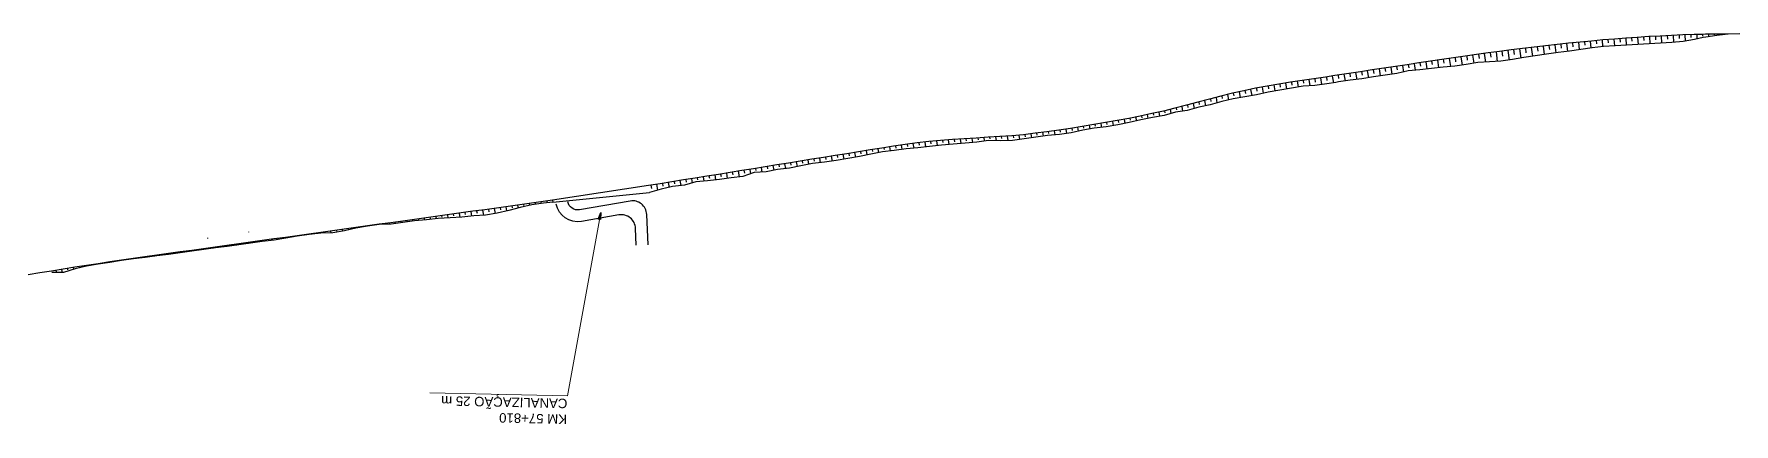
# Model space of a CAD drawing. Header units: metres. Extents: x 288738 to 324331, y 7399322 to 7465117.
# Drawn here: x 310143 to 310862, y 7432513 to 7432678 of the extents above; entities that cross this region are included whole.
import ezdxf

# ---------------------------------------------------------------- set-up
doc = ezdxf.new("R2010")
doc.units = ezdxf.units.M
doc.header["$LTSCALE"] = 10
for name, color, linetype in [('F-HZ-CORREDOR', 7, 'Continuous'), ('F-HZ-CORREDOR-FEAT', 2, 'Continuous'), ('F-HZ-PIANO-CORTE', 10, 'Continuous'), ('F-HZ-TALUDE', 2, 'Continuous')]:
    doc.layers.add(name, color=color, linetype=linetype)
doc.layers.add('U-HZ-TEXTO-MUROS', color=2, linetype='Continuous', lineweight=0)
doc.styles.add('ARIAL', font='arial.ttf')
doc.styles.add('DIM', font='arial.ttf', dxfattribs={"width": 0.8})
doc.dimstyles.new('U-1_2000', dxfattribs={"dimscale": 2, "dimtxt": 1.5, "dimasz": 0.75, "dimexe": 0.75, "dimexo": 0.75, "dimgap": 0.25, "dimtad": 1, "dimzin": 4, "dimtxsty": 'DIM', "dimblk": 'ARCHTICK', "dimcen": 0.7, "dimdle": 0.75, "dimclrd": 256, "dimclre": 256, "dimclrt": 256, "dimaunit": 1, "dimadec": 3, "dimazin": 2, "dimtfac": 1, "dimtofl": 0, "dimtmove": 0, "dimatfit": 3, "dimldrblk": 'CLOSEDBLANK', "dimfxl": 0, "dimtolj": 1, "dimtzin": 0, "dimlwd": -1, "dimlwe": -1, "dimarcsym": 0})

# ---------------------------------------------------------------- blocks, each defined once
blk = doc.blocks.new('_ArchTick')
at = {"color": 0, "linetype": 'ByBlock', "const_width": 0.15}
blk.add_lwpolyline([(-0.5, -0.5), (0.5, 0.5)], dxfattribs=at)

msp = doc.modelspace()

# ---------------------------------------------------------------- linework, layer by layer
at = {"layer": 'F-HZ-CORREDOR', "color": 90, "linetype": 'Continuous', "lineweight": -3}
for p, q in [((310818.324, 7432676.521, 716.568), (310818.435, 7432675.022, 715.566)), ((310820.829, 7432676.696, 716.585), (310821.04, 7432673.681, 714.57)), ((310823.334, 7432676.853, 716.601), (310823.435, 7432675.341, 715.59)), ((310825.841, 7432677.009, 716.617), (310826.032, 7432673.975, 714.591)), ((310828.348, 7432677.15, 716.633), (310828.438, 7432675.629, 715.618)), ((310830.856, 7432677.286, 716.649), (310831.024, 7432674.249, 714.622)), ((310833.364, 7432677.408, 716.665), (310833.441, 7432675.913, 715.667)), ((310835.872, 7432677.525, 716.681), (310836.012, 7432674.601, 714.729)), ((310838.38, 7432677.628, 716.697), (310838.441, 7432676.224, 715.76)), ((310840.88, 7432677.724, 716.712), (310840.984, 7432675.107, 714.966)), ((310843.369, 7432677.807, 716.727), (310843.41, 7432676.662, 715.963)), ((310845.845, 7432677.884, 716.743), (310845.904, 7432675.986, 715.477)), ((310848.304, 7432677.952, 716.758), (310848.323, 7432677.245, 716.287)), ((310850.776, 7432678.002, 716.773), (310850.799, 7432676.997, 716.102)), ((310853.259, 7432678.045, 716.788), (310853.265, 7432677.704, 716.56)), ((310855.747, 7432678.077, 716.803), (310855.753, 7432677.664, 716.528)), ((310858.239, 7432678.099, 716.817), (310858.24, 7432678.005, 716.754)), ((310753.551, 7432669.532, 716.106), (310753.793, 7432667.811, 714.946)), ((310756.023, 7432669.872, 716.125), (310756.533, 7432666.203, 713.655)), ((310758.497, 7432670.208, 716.143), (310758.763, 7432668.271, 714.84)), ((310760.976, 7432670.539, 716.162), (310761.524, 7432666.498, 713.444)), ((310763.459, 7432670.867, 716.181), (310763.734, 7432668.804, 714.793)), ((310765.946, 7432671.19, 716.2), (310766.483, 7432667.108, 713.456)), ((310768.433, 7432671.508, 716.218), (310768.693, 7432669.5, 714.869)), ((310770.921, 7432671.82, 716.237), (310771.42, 7432667.895, 713.599)), ((310773.408, 7432672.127, 716.255), (310773.648, 7432670.212, 714.969)), ((310775.897, 7432672.428, 716.274), (310776.356, 7432668.698, 713.768)), ((310778.387, 7432672.723, 716.292), (310778.606, 7432670.903, 715.069)), ((310780.877, 7432673.013, 716.31), (310781.298, 7432669.453, 713.92)), ((310783.369, 7432673.296, 716.328), (310783.572, 7432671.545, 715.152)), ((310785.862, 7432673.574, 716.346), (310786.254, 7432670.111, 714.022)), ((310788.356, 7432673.844, 716.363), (310788.544, 7432672.143, 715.222)), ((310790.85, 7432674.109, 716.381), (310791.209, 7432670.78, 714.149)), ((310793.344, 7432674.365, 716.399), (310793.514, 7432672.75, 715.316)), ((310795.839, 7432674.617, 716.416), (310796.158, 7432671.497, 714.325)), ((310798.334, 7432674.858, 716.433), (310798.484, 7432673.347, 715.421)), ((310800.83, 7432675.096, 716.451), (310801.112, 7432672.168, 714.489)), ((310803.326, 7432675.322, 716.468), (310803.458, 7432673.913, 715.524)), ((310805.823, 7432675.545, 716.485), (310806.067, 7432672.84, 714.674)), ((310808.319, 7432675.755, 716.502), (310808.441, 7432674.356, 715.566)), ((310810.816, 7432675.962, 716.518), (310811.061, 7432673.036, 714.561)), ((310813.318, 7432676.155, 716.535), (310813.437, 7432674.675, 715.546)), ((310815.82, 7432676.346, 716.552), (310816.05, 7432673.364, 714.558)), ((310704.077, 7432662.195, 715.712), (310704.322, 7432660.668, 714.68)), ((310706.55, 7432662.568, 715.731), (310707.029, 7432659.572, 713.708)), ((310709.023, 7432662.941, 715.751), (310709.258, 7432661.469, 714.757)), ((310711.496, 7432663.314, 715.77), (310711.963, 7432660.384, 713.792)), ((310713.97, 7432663.687, 715.79), (310714.202, 7432662.224, 714.802)), ((310716.443, 7432664.06, 715.81), (310716.913, 7432661.081, 713.8)), ((310718.915, 7432664.432, 715.829), (310719.15, 7432662.938, 714.821)), ((310721.382, 7432664.804, 715.849), (310721.819, 7432662.014, 713.967)), ((310723.85, 7432665.176, 715.869), (310724.057, 7432663.849, 714.974)), ((310726.32, 7432665.548, 715.889), (310726.753, 7432662.752, 714.003)), ((310728.791, 7432665.921, 715.909), (310729.016, 7432664.46, 714.924)), ((310731.265, 7432666.294, 715.929), (310731.72, 7432663.32, 713.924)), ((310733.739, 7432666.666, 715.949), (310733.97, 7432665.146, 714.924)), ((310736.212, 7432667.035, 715.969), (310736.688, 7432663.881, 713.842)), ((310738.686, 7432667.403, 715.989), (310738.931, 7432665.764, 714.884)), ((310741.159, 7432667.766, 716.008), (310741.667, 7432664.34, 713.699)), ((310743.634, 7432668.127, 716.028), (310743.893, 7432666.362, 714.839)), ((310746.113, 7432668.484, 716.048), (310746.623, 7432664.975, 713.684)), ((310748.593, 7432668.838, 716.067), (310748.843, 7432667.101, 714.897)), ((310751.073, 7432669.187, 716.086), (310751.559, 7432665.774, 713.788)), ((310659.67, 7432655.204, 715.352), (310659.885, 7432653.868, 714.449)), ((310662.122, 7432655.668, 715.375), (310662.538, 7432653.086, 713.632)), ((310664.576, 7432656.125, 715.398), (310664.778, 7432654.872, 714.551)), ((310667.04, 7432656.548, 715.419), (310667.448, 7432654.017, 713.71)), ((310669.505, 7432656.965, 715.44), (310669.71, 7432655.695, 714.582)), ((310671.975, 7432657.348, 715.46), (310672.372, 7432654.882, 713.795)), ((310674.445, 7432657.729, 715.48), (310674.639, 7432656.527, 714.668)), ((310676.917, 7432658.101, 715.499), (310677.305, 7432655.696, 713.875)), ((310679.387, 7432658.474, 715.518), (310679.584, 7432657.254, 714.695)), ((310681.848, 7432658.845, 715.538), (310682.276, 7432656.191, 713.746)), ((310684.31, 7432659.216, 715.557), (310684.539, 7432657.795, 714.597)), ((310686.782, 7432659.588, 715.576), (310687.245, 7432656.715, 713.636)), ((310689.253, 7432659.961, 715.595), (310689.487, 7432658.511, 714.616)), ((310691.725, 7432660.334, 715.615), (310692.192, 7432657.436, 713.658)), ((310694.195, 7432660.706, 715.634), (310694.421, 7432659.302, 714.686)), ((310696.667, 7432661.078, 715.653), (310697.121, 7432658.256, 713.748)), ((310699.138, 7432661.451, 715.673), (310699.368, 7432660.026, 714.71)), ((310701.607, 7432661.823, 715.692), (310702.084, 7432658.858, 713.69)), ((310630.512, 7432648.122, 715.014), (310630.689, 7432647.026, 714.275)), ((310632.922, 7432648.761, 715.044), (310633.266, 7432646.629, 713.605)), ((310635.335, 7432649.401, 715.075), (310635.505, 7432648.347, 714.363)), ((310637.761, 7432650.045, 715.105), (310638.123, 7432647.796, 713.586)), ((310640.186, 7432650.687, 715.135), (310640.376, 7432649.504, 714.337)), ((310642.604, 7432651.315, 715.165), (310642.984, 7432648.962, 713.576)), ((310645.024, 7432651.937, 715.194), (310645.213, 7432650.768, 714.405)), ((310647.451, 7432652.526, 715.222), (310647.823, 7432650.218, 713.664)), ((310649.881, 7432653.108, 715.25), (310650.067, 7432651.955, 714.472)), ((310652.325, 7432653.656, 715.277), (310652.722, 7432651.19, 713.611)), ((310654.77, 7432654.198, 715.303), (310654.98, 7432652.894, 714.422)), ((310657.219, 7432654.705, 715.327), (310657.647, 7432652.053, 713.537)), ((310596.312, 7432640.715, 714.766), (310596.456, 7432639.82, 714.161)), ((310598.775, 7432641.137, 714.776), (310599.061, 7432639.366, 713.58)), ((310601.238, 7432641.566, 714.786), (310601.378, 7432640.693, 714.196)), ((310603.694, 7432642.023, 714.798), (310603.97, 7432640.313, 713.643)), ((310606.15, 7432642.487, 714.809), (310606.284, 7432641.651, 714.245)), ((310608.599, 7432642.978, 714.822), (310608.862, 7432641.347, 713.721)), ((310611.047, 7432643.476, 714.835), (310611.176, 7432642.676, 714.295)), ((310613.492, 7432644.002, 714.849), (310613.751, 7432642.392, 713.762)), ((310615.936, 7432644.535, 714.864), (310616.068, 7432643.715, 714.31)), ((310618.377, 7432645.097, 714.88), (310618.66, 7432643.342, 713.694)), ((310620.814, 7432645.665, 714.898), (310620.961, 7432644.75, 714.281)), ((310623.234, 7432646.257, 714.926), (310623.514, 7432644.517, 713.751)), ((310625.655, 7432646.857, 714.955), (310625.794, 7432645.998, 714.374)), ((310628.086, 7432647.489, 714.984), (310628.406, 7432645.503, 713.643)), ((310529.334, 7432633.322, 714.657), (310529.642, 7432631.412, 713.367)), ((310531.828, 7432633.506, 714.658), (310531.981, 7432632.557, 714.017)), ((310534.325, 7432633.666, 714.657), (310534.627, 7432631.793, 713.392)), ((310536.824, 7432633.826, 714.656), (310536.971, 7432632.91, 714.038)), ((310539.326, 7432633.984, 714.656), (310539.607, 7432632.24, 713.478)), ((310541.829, 7432634.142, 714.655), (310541.96, 7432633.327, 714.105)), ((310544.335, 7432634.3, 714.654), (310544.567, 7432632.858, 713.68)), ((310546.829, 7432634.457, 714.654), (310546.94, 7432633.773, 714.191)), ((310549.292, 7432634.612, 714.653), (310549.549, 7432633.019, 713.577)), ((310551.761, 7432634.768, 714.652), (310551.904, 7432633.878, 714.051)), ((310554.248, 7432634.925, 714.652), (310554.546, 7432633.071, 713.4)), ((310556.737, 7432635.093, 714.651), (310556.889, 7432634.149, 714.014)), ((310559.234, 7432635.301, 714.653), (310559.522, 7432633.511, 713.444)), ((310561.727, 7432635.535, 714.655), (310561.865, 7432634.679, 714.077)), ((310564.205, 7432635.866, 714.661), (310564.48, 7432634.157, 713.507)), ((310566.683, 7432636.197, 714.668), (310566.82, 7432635.349, 714.095)), ((310569.162, 7432636.53, 714.674), (310569.428, 7432634.88, 713.56)), ((310571.639, 7432636.863, 714.681), (310571.771, 7432636.044, 714.128)), ((310574.112, 7432637.197, 714.687), (310574.392, 7432635.458, 713.513)), ((310576.585, 7432637.537, 714.694), (310576.732, 7432636.625, 714.078)), ((310579.057, 7432637.903, 714.701), (310579.355, 7432636.052, 713.452)), ((310581.528, 7432638.276, 714.71), (310581.676, 7432637.358, 714.089)), ((310583.989, 7432638.682, 714.719), (310584.261, 7432636.995, 713.58)), ((310586.452, 7432639.087, 714.728), (310586.578, 7432638.306, 714.201)), ((310588.919, 7432639.494, 714.738), (310589.167, 7432637.953, 713.697)), ((310591.384, 7432639.9, 714.747), (310591.509, 7432639.124, 714.223)), ((310593.848, 7432640.306, 714.756), (310594.12, 7432638.618, 713.617)), ((310479.855, 7432626.431, 714.52), (310480.185, 7432624.381, 713.136)), ((310482.323, 7432626.829, 714.529), (310482.488, 7432625.809, 713.84)), ((310484.791, 7432627.226, 714.538), (310485.115, 7432625.219, 713.182)), ((310487.259, 7432627.624, 714.547), (310487.419, 7432626.631, 713.876)), ((310489.727, 7432628.021, 714.556), (310490.047, 7432626.037, 713.216)), ((310492.195, 7432628.419, 714.565), (310492.351, 7432627.446, 713.908)), ((310494.66, 7432628.816, 714.574), (310494.953, 7432626.995, 713.344)), ((310497.125, 7432629.213, 714.583), (310497.263, 7432628.358, 714.005)), ((310499.592, 7432629.611, 714.592), (310499.855, 7432627.982, 713.492)), ((310502.059, 7432630.007, 714.601), (310502.188, 7432629.203, 714.057)), ((310504.524, 7432630.402, 714.61), (310504.803, 7432628.675, 713.443)), ((310506.992, 7432630.787, 714.618), (310507.138, 7432629.882, 714.007)), ((310509.466, 7432631.149, 714.626), (310509.757, 7432629.34, 713.404)), ((310511.938, 7432631.498, 714.633), (310512.088, 7432630.57, 714.006)), ((310514.408, 7432631.817, 714.639), (310514.732, 7432629.805, 713.28)), ((310516.882, 7432632.124, 714.644), (310517.052, 7432631.069, 713.931)), ((310519.368, 7432632.402, 714.648), (310519.703, 7432630.327, 713.247)), ((310521.856, 7432632.668, 714.652), (310522.02, 7432631.653, 713.966)), ((310524.348, 7432632.905, 714.654), (310524.665, 7432630.939, 713.327)), ((310526.841, 7432633.128, 714.656), (310526.995, 7432632.17, 714.009)), ((310435.547, 7432619.293, 714.538), (310435.911, 7432617.034, 713.013)), ((310438.014, 7432619.69, 714.535), (310438.201, 7432618.528, 713.75)), ((310440.478, 7432620.087, 714.532), (310440.873, 7432617.636, 712.877)), ((310442.931, 7432620.482, 714.529), (310443.122, 7432619.293, 713.726)), ((310445.361, 7432620.874, 714.526), (310445.674, 7432618.928, 713.213)), ((310447.801, 7432621.267, 714.523), (310447.939, 7432620.407, 713.943)), ((310450.261, 7432621.663, 714.52), (310450.57, 7432619.744, 713.224)), ((310452.723, 7432622.06, 714.517), (310452.888, 7432621.04, 713.828)), ((310455.191, 7432622.457, 714.514), (310455.512, 7432620.462, 713.167)), ((310457.659, 7432622.855, 714.511), (310457.818, 7432621.863, 713.841)), ((310460.126, 7432623.252, 714.508), (310460.456, 7432621.203, 713.125)), ((310462.593, 7432623.65, 714.505), (310462.761, 7432622.612, 713.804)), ((310465.061, 7432624.048, 714.502), (310465.387, 7432622.023, 713.136)), ((310467.528, 7432624.445, 714.5), (310467.685, 7432623.469, 713.841)), ((310469.993, 7432624.842, 714.497), (310470.289, 7432623.008, 713.258)), ((310472.458, 7432625.239, 714.497), (310472.603, 7432624.339, 713.889)), ((310474.922, 7432625.636, 714.503), (310475.236, 7432623.688, 713.188)), ((310477.387, 7432626.033, 714.511), (310477.552, 7432625.009, 713.819)), ((310403.569, 7432614.141, 714.577), (310403.79, 7432612.768, 713.65)), ((310406.022, 7432614.536, 714.574), (310406.42, 7432612.063, 712.904)), ((310408.479, 7432614.932, 714.571), (310408.66, 7432613.809, 713.813)), ((310410.942, 7432615.329, 714.568), (310411.278, 7432613.241, 713.158)), ((310413.406, 7432615.726, 714.565), (310413.57, 7432614.708, 713.877)), ((310415.872, 7432616.123, 714.562), (310416.218, 7432613.976, 713.112)), ((310418.33, 7432616.519, 714.559), (310418.498, 7432615.476, 713.854)), ((310420.775, 7432616.913, 714.556), (310421.058, 7432615.159, 713.372)), ((310423.227, 7432617.308, 714.553), (310423.356, 7432616.502, 714.009)), ((310425.688, 7432617.704, 714.55), (310425.977, 7432615.908, 713.337)), ((310428.15, 7432618.101, 714.547), (310428.309, 7432617.116, 713.882)), ((310430.614, 7432618.498, 714.544), (310430.955, 7432616.379, 713.113)), ((310433.079, 7432618.895, 714.541), (310433.258, 7432617.782, 713.789)), ((310339.799, 7432604.705, 714.68), (310339.961, 7432603.7, 714.001)), ((310342.268, 7432605.048, 714.676), (310342.551, 7432603.293, 713.491)), ((310344.738, 7432605.391, 714.672), (310344.86, 7432604.633, 714.16)), ((310347.208, 7432605.733, 714.668), (310347.416, 7432604.447, 713.799)), ((310349.677, 7432606.076, 714.664), (310349.76, 7432605.559, 714.314)), ((310352.145, 7432606.419, 714.659), (310352.269, 7432605.649, 714.14)), ((310354.617, 7432606.762, 714.655), (310354.672, 7432606.419, 714.423)), ((310357.092, 7432607.105, 714.65), (310357.209, 7432606.381, 714.161)), ((310359.566, 7432607.451, 714.307), (310359.634, 7432607.029, 714.205)), ((310362.039, 7432607.797, 714.186), (310362.177, 7432606.943, 714.064)), ((310287.925, 7432597.505, 714.735), (310287.945, 7432597.379, 714.65)), ((310290.391, 7432597.847, 714.734), (310290.413, 7432597.708, 714.64)), ((310292.851, 7432598.189, 714.733), (310292.933, 7432597.682, 714.391)), ((310295.323, 7432598.532, 714.731), (310295.369, 7432598.241, 714.535)), ((310297.799, 7432598.875, 714.729), (310297.892, 7432598.298, 714.339)), ((310300.275, 7432599.219, 714.727), (310300.323, 7432598.922, 714.527)), ((310302.75, 7432599.563, 714.725), (310302.85, 7432598.943, 714.307)), ((310305.223, 7432599.906, 714.723), (310305.28, 7432599.555, 714.486)), ((310307.695, 7432600.249, 714.721), (310307.825, 7432599.439, 714.173)), ((310310.167, 7432600.592, 714.718), (310310.24, 7432600.139, 714.412)), ((310312.639, 7432600.935, 714.716), (310312.8, 7432599.939, 714.043)), ((310315.107, 7432601.278, 714.713), (310315.2, 7432600.703, 714.325)), ((310317.572, 7432601.62, 714.71), (310317.788, 7432600.282, 713.807)), ((310320.036, 7432601.962, 714.708), (310320.16, 7432601.195, 714.19)), ((310322.5, 7432602.304, 714.705), (310322.779, 7432600.571, 713.534)), ((310324.97, 7432602.647, 714.701), (310325.119, 7432601.723, 714.078)), ((310327.444, 7432602.99, 714.698), (310327.752, 7432601.077, 713.406)), ((310329.913, 7432603.333, 714.695), (310330.078, 7432602.307, 714.002)), ((310332.378, 7432603.675, 714.691), (310332.738, 7432601.44, 713.182)), ((310334.851, 7432604.018, 714.688), (310335.033, 7432602.887, 713.924)), ((310337.328, 7432604.362, 714.684), (310337.681, 7432602.167, 713.202)), ((310235.974, 7432590.294, 714.737), (310236.011, 7432590.066, 714.583)), ((310238.451, 7432590.638, 714.738), (310238.521, 7432590.198, 714.441)), ((310240.926, 7432590.981, 714.739), (310240.964, 7432590.746, 714.58)), ((310243.4, 7432591.325, 714.74), (310243.484, 7432590.802, 714.387)), ((310245.876, 7432591.669, 714.741), (310245.916, 7432591.42, 714.573)), ((310248.353, 7432592.012, 714.742), (310248.424, 7432591.576, 714.447)), ((310250.829, 7432592.356, 714.742), (310250.856, 7432592.191, 714.63)), ((310253.305, 7432592.7, 714.743), (310253.338, 7432592.494, 714.604)), ((310255.782, 7432593.043, 714.743), (310255.794, 7432592.969, 714.692)), ((310258.258, 7432593.387, 714.743), (310258.278, 7432593.265, 714.66)), ((310260.732, 7432593.731, 714.743), (310260.747, 7432593.64, 714.682)), ((310263.204, 7432594.074, 714.743), (310263.249, 7432593.795, 714.555)), ((310265.667, 7432594.415, 714.743), (310265.705, 7432594.175, 714.581)), ((310268.125, 7432594.757, 714.742), (310268.242, 7432594.029, 714.251)), ((310270.596, 7432595.1, 714.742), (310270.656, 7432594.724, 714.488)), ((310273.073, 7432595.443, 714.741), (310273.18, 7432594.775, 714.29)), ((310275.547, 7432595.787, 714.741), (310275.588, 7432595.531, 714.568)), ((310278.02, 7432596.13, 714.74), (310278.071, 7432595.81, 714.524)), ((310280.495, 7432596.474, 714.739), (310280.513, 7432596.366, 714.666)), ((310282.972, 7432596.817, 714.738), (310282.997, 7432596.664, 714.634)), ((310285.449, 7432597.161, 714.737), (310285.459, 7432597.096, 714.693)), ((310183.985, 7432583.057, 714.684), (310184.014, 7432582.875, 714.561)), ((310186.459, 7432583.41, 714.688), (310186.476, 7432583.309, 714.62)), ((310188.934, 7432583.761, 714.692), (310188.971, 7432583.532, 714.538)), ((310191.409, 7432584.107, 714.696), (310191.429, 7432583.985, 714.613)), ((310193.885, 7432584.452, 714.699), (310193.927, 7432584.194, 714.525)), ((310196.361, 7432584.796, 714.702), (310196.383, 7432584.655, 714.607)), ((310198.836, 7432585.139, 714.706), (310198.886, 7432584.83, 714.497)), ((310201.311, 7432585.483, 714.709), (310201.34, 7432585.306, 714.589)), ((310203.786, 7432585.826, 714.711), (310203.851, 7432585.422, 714.439)), ((310206.262, 7432586.17, 714.714), (310206.293, 7432585.974, 714.582)), ((310208.739, 7432586.514, 714.717), (310208.795, 7432586.162, 714.479)), ((310211.215, 7432586.858, 714.719), (310211.243, 7432586.681, 714.6)), ((310213.691, 7432587.201, 714.722), (310213.751, 7432586.829, 714.471)), ((310216.167, 7432587.545, 714.724), (310216.197, 7432587.36, 714.599)), ((310218.643, 7432587.889, 714.726), (310218.701, 7432587.528, 714.482)), ((310221.12, 7432588.232, 714.728), (310221.149, 7432588.051, 714.605)), ((310223.596, 7432588.576, 714.73), (310223.655, 7432588.207, 714.48)), ((310226.071, 7432588.92, 714.731), (310226.103, 7432588.716, 714.594)), ((310228.545, 7432589.263, 714.733), (310228.619, 7432588.805, 714.424)), ((310231.021, 7432589.607, 714.735), (310231.059, 7432589.371, 714.575)), ((310233.497, 7432589.95, 714.736), (310233.573, 7432589.481, 714.419)), ((310151.963, 7432578.164, 714.608), (310152.035, 7432577.721, 714.309)), ((310154.401, 7432578.556, 714.615), (310154.606, 7432577.282, 713.755)), ((310156.84, 7432578.945, 714.622), (310156.929, 7432578.397, 714.252)), ((310159.281, 7432579.333, 714.629), (310159.397, 7432578.615, 714.144)), ((310161.74, 7432579.719, 714.636), (310161.78, 7432579.469, 714.467)), ((310164.206, 7432580.104, 714.642), (310164.262, 7432579.757, 714.408)), ((310166.676, 7432580.484, 714.648), (310166.698, 7432580.348, 714.556)), ((310169.147, 7432580.863, 714.654), (310169.184, 7432580.63, 714.497)), ((310171.618, 7432581.236, 714.66), (310171.638, 7432581.118, 714.58)), ((310174.09, 7432581.608, 714.665), (310174.132, 7432581.348, 714.49)), ((310176.563, 7432581.975, 714.671), (310176.582, 7432581.858, 714.592)), ((310179.037, 7432582.34, 714.675), (310179.067, 7432582.154, 714.55)), ((310181.511, 7432582.699, 714.68), (310181.525, 7432582.611, 714.621))]:
    msp.add_line(p, q, dxfattribs=at)
at = {"layer": 'F-HZ-CORREDOR-FEAT', "color": 2, "linetype": 'Continuous', "lineweight": -3}
for p, q in [((310820.714, 7432676.688), (310815.883, 7432676.351)), ((310820.714, 7432676.688), (310815.883, 7432676.351)), ((310820.714, 7432676.688), (310815.883, 7432676.351)), ((310825.541, 7432676.992), (310820.714, 7432676.688)), ((310825.541, 7432676.992), (310820.714, 7432676.688)), ((310825.541, 7432676.992), (310820.714, 7432676.688)), ((310830.363, 7432677.262), (310825.541, 7432676.992)), ((310830.363, 7432677.262), (310825.541, 7432676.992)), ((310830.363, 7432677.262), (310825.541, 7432676.992)), ((310835.181, 7432677.497), (310830.363, 7432677.262)), ((310835.181, 7432677.497), (310830.363, 7432677.262)), ((310835.181, 7432677.497), (310830.363, 7432677.262)), ((310839.994, 7432677.694), (310835.181, 7432677.497)), ((310839.994, 7432677.694), (310835.181, 7432677.497)), ((310839.994, 7432677.694), (310835.181, 7432677.497)), ((310844.803, 7432677.855), (310839.994, 7432677.694)), ((310844.803, 7432677.855), (310839.994, 7432677.694)), ((310844.803, 7432677.855), (310839.994, 7432677.694)), ((310848.603, 7432677.96), (310844.803, 7432677.855)), ((310848.603, 7432677.96), (310844.803, 7432677.855)), ((310848.603, 7432677.96), (310844.803, 7432677.855)), ((310848.639, 7432676.606), (310844.872, 7432675.752)), ((310849.606, 7432677.982), (310848.603, 7432677.96)), ((310849.606, 7432677.982), (310848.603, 7432677.96)), ((310849.606, 7432677.982), (310848.603, 7432677.96)), ((310849.635, 7432676.824), (310848.639, 7432676.606)), ((310854.408, 7432678.065), (310849.606, 7432677.982)), ((310854.408, 7432678.065), (310849.606, 7432677.982)), ((310854.408, 7432678.065), (310849.606, 7432677.982)), ((310854.417, 7432677.532), (310849.635, 7432676.824)), ((310859.211, 7432678.108), (310854.408, 7432678.065)), ((310859.211, 7432678.108), (310854.408, 7432678.065)), ((310859.211, 7432678.108), (310854.408, 7432678.065)), ((310859.212, 7432678.006), (310854.417, 7432677.532)), ((310864.014, 7432678.111), (310859.211, 7432678.108)), ((310864.014, 7432678.111), (310859.211, 7432678.108)), ((310752.757, 7432669.423), (310747.876, 7432668.737)), ((310752.757, 7432669.423), (310747.876, 7432668.737)), ((310752.757, 7432669.423), (310747.876, 7432668.737)), ((310757.634, 7432670.093), (310752.757, 7432669.423)), ((310757.634, 7432670.093), (310752.757, 7432669.423)), ((310757.634, 7432670.093), (310752.757, 7432669.423)), ((310762.507, 7432670.744), (310757.634, 7432670.093)), ((310762.507, 7432670.744), (310757.634, 7432670.093)), ((310762.507, 7432670.744), (310757.634, 7432670.093)), ((310767.377, 7432671.375), (310762.507, 7432670.744)), ((310767.377, 7432671.375), (310762.507, 7432670.744)), ((310767.377, 7432671.375), (310762.507, 7432670.744)), ((310772.243, 7432671.986), (310767.377, 7432671.375)), ((310772.243, 7432671.986), (310767.377, 7432671.375)), ((310772.243, 7432671.986), (310767.377, 7432671.375)), ((310777.106, 7432672.574), (310772.243, 7432671.986)), ((310777.106, 7432672.574), (310772.243, 7432671.986)), ((310777.106, 7432672.574), (310772.243, 7432671.986)), ((310781.965, 7432673.14), (310777.106, 7432672.574)), ((310781.965, 7432673.14), (310777.106, 7432672.574)), ((310781.965, 7432673.14), (310777.106, 7432672.574)), ((310782.378, 7432669.615), (310777.554, 7432668.892)), ((310786.821, 7432673.681), (310781.965, 7432673.14)), ((310786.821, 7432673.681), (310781.965, 7432673.14)), ((310786.821, 7432673.681), (310781.965, 7432673.14)), ((310787.208, 7432670.233), (310782.378, 7432669.615)), ((310791.674, 7432674.197), (310786.821, 7432673.681)), ((310791.674, 7432674.197), (310786.821, 7432673.681)), ((310791.674, 7432674.197), (310786.821, 7432673.681)), ((310792.027, 7432670.892), (310787.208, 7432670.233)), ((310796.523, 7432674.686), (310791.674, 7432674.197)), ((310796.523, 7432674.686), (310791.674, 7432674.197)), ((310796.523, 7432674.686), (310791.674, 7432674.197)), ((310796.836, 7432671.596), (310792.027, 7432670.892)), ((310801.368, 7432675.147), (310796.523, 7432674.686)), ((310801.368, 7432675.147), (310796.523, 7432674.686)), ((310801.368, 7432675.147), (310796.523, 7432674.686)), ((310801.647, 7432672.239), (310796.836, 7432671.596)), ((310806.21, 7432675.58), (310801.368, 7432675.147)), ((310806.21, 7432675.58), (310801.368, 7432675.147)), ((310806.21, 7432675.58), (310801.368, 7432675.147)), ((310806.452, 7432672.892), (310801.647, 7432672.239)), ((310811.049, 7432675.981), (310806.21, 7432675.58)), ((310811.049, 7432675.981), (310806.21, 7432675.58)), ((310811.049, 7432675.981), (310806.21, 7432675.58)), ((310811.294, 7432673.044), (310806.452, 7432672.892)), ((310815.883, 7432676.351), (310811.049, 7432675.981)), ((310815.883, 7432676.351), (310811.049, 7432675.981)), ((310815.883, 7432676.351), (310811.049, 7432675.981)), ((310816.113, 7432673.368), (310811.294, 7432673.044)), ((310820.926, 7432673.674), (310816.113, 7432673.368)), ((310825.733, 7432673.959), (310820.926, 7432673.674)), ((310830.534, 7432674.216), (310825.733, 7432673.959)), ((310835.325, 7432674.54), (310830.534, 7432674.216)), ((310840.106, 7432674.961), (310835.325, 7432674.54)), ((310844.872, 7432675.752), (310840.106, 7432674.961)), ((310703.731, 7432662.143), (310698.796, 7432661.4)), ((310703.731, 7432662.143), (310698.796, 7432661.4)), ((310703.731, 7432662.143), (310698.796, 7432661.4)), ((310708.659, 7432662.886), (310703.731, 7432662.143)), ((310708.659, 7432662.886), (310703.731, 7432662.143)), ((310708.659, 7432662.886), (310703.731, 7432662.143)), ((310713.581, 7432663.628), (310708.659, 7432662.886)), ((310713.581, 7432663.628), (310708.659, 7432662.886)), ((310713.581, 7432663.628), (310708.659, 7432662.886)), ((310718.497, 7432664.369), (310713.581, 7432663.628)), ((310718.497, 7432664.369), (310713.581, 7432663.628)), ((310718.497, 7432664.369), (310713.581, 7432663.628)), ((310723.407, 7432665.109), (310718.497, 7432664.369)), ((310723.407, 7432665.109), (310718.497, 7432664.369)), ((310723.407, 7432665.109), (310718.497, 7432664.369)), ((310723.817, 7432662.481), (310718.973, 7432661.348)), ((310728.311, 7432665.849), (310723.407, 7432665.109)), ((310728.311, 7432665.849), (310723.407, 7432665.109)), ((310728.311, 7432665.849), (310723.407, 7432665.109)), ((310728.76, 7432662.938), (310723.817, 7432662.481)), ((310733.209, 7432666.587), (310728.311, 7432665.849)), ((310733.209, 7432666.587), (310728.311, 7432665.849)), ((310733.209, 7432666.587), (310728.311, 7432665.849)), ((310733.668, 7432663.572), (310728.76, 7432662.938)), ((310738.102, 7432667.317), (310733.209, 7432666.587)), ((310738.102, 7432667.317), (310733.209, 7432666.587)), ((310738.102, 7432667.317), (310733.209, 7432666.587)), ((310738.588, 7432664.075), (310733.668, 7432663.572)), ((310742.991, 7432668.035), (310738.102, 7432667.317)), ((310742.991, 7432668.035), (310738.102, 7432667.317)), ((310742.991, 7432668.035), (310738.102, 7432667.317)), ((310743.511, 7432664.498), (310738.588, 7432664.075)), ((310747.876, 7432668.737), (310742.991, 7432668.035)), ((310747.876, 7432668.737), (310742.991, 7432668.035)), ((310747.876, 7432668.737), (310742.991, 7432668.035)), ((310748.38, 7432665.244), (310743.511, 7432664.498)), ((310753.233, 7432666.053), (310748.38, 7432665.244)), ((310758.16, 7432666.277), (310753.233, 7432666.053)), ((310763.063, 7432666.599), (310758.16, 7432666.277)), ((310767.905, 7432667.32), (310763.063, 7432666.599)), ((310772.732, 7432668.11), (310767.905, 7432667.32)), ((310777.554, 7432668.892), (310772.732, 7432668.11)), ((310659.295, 7432655.133), (310654.393, 7432654.12)), ((310659.295, 7432655.133), (310654.393, 7432654.12)), ((310659.295, 7432655.133), (310654.393, 7432654.12)), ((310664.209, 7432656.063), (310659.295, 7432655.133)), ((310664.209, 7432656.063), (310659.295, 7432655.133)), ((310664.209, 7432656.063), (310659.295, 7432655.133)), ((310669.138, 7432656.908), (310664.209, 7432656.063)), ((310669.138, 7432656.908), (310664.209, 7432656.063)), ((310669.138, 7432656.908), (310664.209, 7432656.063)), ((310674.079, 7432657.674), (310669.138, 7432656.908)), ((310674.079, 7432657.674), (310669.138, 7432656.908)), ((310674.079, 7432657.674), (310669.138, 7432656.908)), ((310674.466, 7432655.271), (310669.549, 7432654.356)), ((310679.023, 7432658.419), (310674.079, 7432657.674)), ((310679.023, 7432658.419), (310674.079, 7432657.674)), ((310679.023, 7432658.419), (310674.079, 7432657.674)), ((310679.411, 7432656.011), (310674.466, 7432655.271)), ((310683.967, 7432659.164), (310679.023, 7432658.419)), ((310683.967, 7432659.164), (310679.023, 7432658.419)), ((310683.967, 7432659.164), (310679.023, 7432658.419)), ((310684.425, 7432656.326), (310679.411, 7432656.011)), ((310688.912, 7432659.91), (310683.967, 7432659.164)), ((310688.912, 7432659.91), (310683.967, 7432659.164)), ((310688.912, 7432659.91), (310683.967, 7432659.164)), ((310689.379, 7432657.009), (310684.425, 7432656.326)), ((310692.823, 7432660.499), (310688.912, 7432659.91)), ((310692.823, 7432660.499), (310688.912, 7432659.91)), ((310692.823, 7432660.499), (310688.912, 7432659.91)), ((310693.29, 7432657.603), (310689.379, 7432657.009)), ((310693.856, 7432660.655), (310692.823, 7432660.499)), ((310693.856, 7432660.655), (310692.823, 7432660.499)), ((310693.856, 7432660.655), (310692.823, 7432660.499)), ((310694.308, 7432657.848), (310693.29, 7432657.603)), ((310698.796, 7432661.4), (310693.856, 7432660.655)), ((310698.796, 7432661.4), (310693.856, 7432660.655)), ((310698.796, 7432661.4), (310693.856, 7432660.655)), ((310699.252, 7432658.565), (310694.308, 7432657.848)), ((310704.222, 7432659.079), (310699.252, 7432658.565)), ((310709.129, 7432659.94), (310704.222, 7432659.079)), ((310714.044, 7432660.71), (310709.129, 7432659.94)), ((310718.973, 7432661.348), (310714.044, 7432660.71)), ((310630.057, 7432648.001), (310625.196, 7432646.738)), ((310630.057, 7432648.001), (310625.196, 7432646.738)), ((310630.057, 7432648.001), (310625.196, 7432646.738)), ((310634.914, 7432649.29), (310630.057, 7432648.001)), ((310634.914, 7432649.29), (310630.057, 7432648.001)), ((310634.914, 7432649.29), (310630.057, 7432648.001)), ((310639.77, 7432650.579), (310634.914, 7432649.29)), ((310639.77, 7432650.579), (310634.914, 7432649.29)), ((310639.77, 7432650.579), (310634.914, 7432649.29)), ((310640.152, 7432648.212), (310635.249, 7432647.206)), ((310644.631, 7432651.842), (310639.77, 7432650.579)), ((310644.631, 7432651.842), (310639.77, 7432650.579)), ((310644.631, 7432651.842), (310639.77, 7432650.579)), ((310645.009, 7432649.499), (310640.152, 7432648.212)), ((310649.505, 7432653.023), (310644.631, 7432651.842)), ((310649.505, 7432653.023), (310644.631, 7432651.842)), ((310649.505, 7432653.023), (310644.631, 7432651.842)), ((310649.873, 7432650.742), (310645.009, 7432649.499)), ((310654.393, 7432654.12), (310649.505, 7432653.023)), ((310654.393, 7432654.12), (310649.505, 7432653.023)), ((310654.393, 7432654.12), (310649.505, 7432653.023)), ((310654.812, 7432651.518), (310649.873, 7432650.742)), ((310659.727, 7432652.446), (310654.812, 7432651.518)), ((310664.613, 7432653.559), (310659.727, 7432652.446)), ((310669.549, 7432654.356), (310664.613, 7432653.559)), ((310595.794, 7432640.626), (310590.86, 7432639.813)), ((310595.794, 7432640.626), (310590.86, 7432639.813)), ((310595.794, 7432640.626), (310590.86, 7432639.813)), ((310600.722, 7432641.47), (310595.794, 7432640.626)), ((310600.722, 7432641.47), (310595.794, 7432640.626)), ((310600.722, 7432641.47), (310595.794, 7432640.626)), ((310605.639, 7432642.384), (310600.722, 7432641.47)), ((310605.639, 7432642.384), (310600.722, 7432641.47)), ((310605.639, 7432642.384), (310600.722, 7432641.47)), ((310605.91, 7432640.704), (310601.005, 7432639.715)), ((310610.545, 7432643.368), (310605.639, 7432642.384)), ((310610.545, 7432643.368), (310605.639, 7432642.384)), ((310610.545, 7432643.368), (310605.639, 7432642.384)), ((310610.803, 7432641.769), (310605.91, 7432640.704)), ((310615.44, 7432644.421), (310610.545, 7432643.368)), ((310615.44, 7432644.421), (310610.545, 7432643.368)), ((310615.44, 7432644.421), (310610.545, 7432643.368)), ((310615.701, 7432642.804), (310610.803, 7432641.769)), ((310620.324, 7432645.545), (310615.44, 7432644.421)), ((310620.324, 7432645.545), (310615.44, 7432644.421)), ((310620.324, 7432645.545), (310615.44, 7432644.421)), ((310620.621, 7432643.698), (310615.701, 7432642.804)), ((310625.196, 7432646.738), (310620.324, 7432645.545)), ((310625.196, 7432646.738), (310620.324, 7432645.545)), ((310625.196, 7432646.738), (310620.324, 7432645.545)), ((310625.465, 7432645.069), (310620.621, 7432643.698)), ((310630.412, 7432645.799), (310625.465, 7432645.069)), ((310635.249, 7432647.206), (310630.412, 7432645.799)), ((310531.11, 7432633.46), (310526.108, 7432633.072)), ((310531.11, 7432633.46), (310526.108, 7432633.072)), ((310531.11, 7432633.46), (310526.108, 7432633.072)), ((310536.123, 7432633.782), (310531.11, 7432633.46)), ((310536.123, 7432633.782), (310531.11, 7432633.46)), ((310536.123, 7432633.782), (310531.11, 7432633.46)), ((310541.136, 7432634.098), (310536.123, 7432633.782)), ((310541.136, 7432634.098), (310536.123, 7432633.782)), ((310541.136, 7432634.098), (310536.123, 7432633.782)), ((310546.15, 7432634.414), (310541.136, 7432634.098)), ((310546.15, 7432634.414), (310541.136, 7432634.098)), ((310546.15, 7432634.414), (310541.136, 7432634.098)), ((310551.163, 7432634.73), (310546.15, 7432634.414)), ((310551.163, 7432634.73), (310546.15, 7432634.414)), ((310551.163, 7432634.73), (310546.15, 7432634.414)), ((310556.177, 7432635.047), (310551.163, 7432634.73)), ((310556.177, 7432635.047), (310551.163, 7432634.73)), ((310556.177, 7432635.047), (310551.163, 7432634.73)), ((310561.174, 7432635.462), (310556.177, 7432635.047)), ((310561.174, 7432635.462), (310556.177, 7432635.047)), ((310561.174, 7432635.462), (310556.177, 7432635.047)), ((310561.45, 7432633.749), (310556.484, 7432633.136)), ((310566.132, 7432636.123), (310561.174, 7432635.462)), ((310566.132, 7432636.123), (310561.174, 7432635.462)), ((310566.132, 7432636.123), (310561.174, 7432635.462)), ((310566.407, 7432634.417), (310561.45, 7432633.749)), ((310571.09, 7432636.788), (310566.132, 7432636.123)), ((310571.09, 7432636.788), (310566.132, 7432636.123)), ((310571.09, 7432636.788), (310566.132, 7432636.123)), ((310571.349, 7432635.175), (310566.407, 7432634.417)), ((310576.046, 7432637.458), (310571.09, 7432636.788)), ((310576.046, 7432637.458), (310571.09, 7432636.788)), ((310576.046, 7432637.458), (310571.09, 7432636.788)), ((310576.339, 7432635.638), (310571.349, 7432635.175)), ((310580.993, 7432638.188), (310576.046, 7432637.458)), ((310580.993, 7432638.188), (310576.046, 7432637.458)), ((310580.993, 7432638.188), (310576.046, 7432637.458)), ((310581.294, 7432636.318), (310576.339, 7432635.638)), ((310585.926, 7432639.001), (310580.993, 7432638.188)), ((310585.926, 7432639.001), (310580.993, 7432638.188)), ((310585.926, 7432639.001), (310580.993, 7432638.188)), ((310586.179, 7432637.433), (310581.294, 7432636.318)), ((310590.86, 7432639.813), (310585.926, 7432639.001)), ((310590.86, 7432639.813), (310585.926, 7432639.001)), ((310590.86, 7432639.813), (310585.926, 7432639.001)), ((310591.105, 7432638.291), (310586.179, 7432637.433)), ((310596.083, 7432638.832), (310591.105, 7432638.291)), ((310601.005, 7432639.715), (310596.083, 7432638.832)), ((310481.554, 7432626.705), (310476.617, 7432625.909)), ((310481.554, 7432626.705), (310476.617, 7432625.909)), ((310481.554, 7432626.705), (310476.617, 7432625.909)), ((310486.49, 7432627.5), (310481.554, 7432626.705)), ((310486.49, 7432627.5), (310481.554, 7432626.705)), ((310486.49, 7432627.5), (310481.554, 7432626.705)), ((310491.426, 7432628.295), (310486.49, 7432627.5)), ((310491.426, 7432628.295), (310486.49, 7432627.5)), ((310491.426, 7432628.295), (310486.49, 7432627.5)), ((310491.746, 7432626.312), (310486.81, 7432625.514)), ((310496.363, 7432629.09), (310491.426, 7432628.295)), ((310496.363, 7432629.09), (310491.426, 7432628.295)), ((310496.363, 7432629.09), (310491.426, 7432628.295)), ((310496.642, 7432627.355), (310491.746, 7432626.312)), ((310501.299, 7432629.886), (310496.363, 7432629.09)), ((310501.299, 7432629.886), (310496.363, 7432629.09)), ((310501.299, 7432629.886), (310496.363, 7432629.09)), ((310501.552, 7432628.313), (310496.642, 7432627.355)), ((310506.236, 7432630.676), (310501.299, 7432629.886)), ((310506.236, 7432630.676), (310501.299, 7432629.886)), ((310506.236, 7432630.676), (310501.299, 7432629.886)), ((310506.528, 7432628.866), (310501.552, 7432628.313)), ((310511.184, 7432631.401), (310506.236, 7432630.676)), ((310511.184, 7432631.401), (310506.236, 7432630.676)), ((310511.184, 7432631.401), (310506.236, 7432630.676)), ((310511.475, 7432629.592), (310506.528, 7432628.866)), ((310516.145, 7432632.042), (310511.184, 7432631.401)), ((310516.145, 7432632.042), (310511.184, 7432631.401)), ((310516.145, 7432632.042), (310511.184, 7432631.401)), ((310516.487, 7432629.92), (310511.475, 7432629.592)), ((310521.12, 7432632.599), (310516.145, 7432632.042)), ((310521.12, 7432632.599), (310516.145, 7432632.042)), ((310521.12, 7432632.599), (310516.145, 7432632.042)), ((310521.45, 7432630.549), (310516.487, 7432629.92)), ((310526.108, 7432633.072), (310521.12, 7432632.599)), ((310526.108, 7432633.072), (310521.12, 7432632.599)), ((310526.108, 7432633.072), (310521.12, 7432632.599)), ((310526.417, 7432631.152), (310521.45, 7432630.549)), ((310531.417, 7432631.555), (310526.417, 7432631.152)), ((310536.422, 7432631.926), (310531.417, 7432631.555)), ((310541.407, 7432632.418), (310536.422, 7432631.926)), ((310546.36, 7432633.107), (310541.407, 7432632.418)), ((310551.447, 7432632.967), (310546.36, 7432633.107)), ((310556.484, 7432633.136), (310551.447, 7432632.967)), ((310437.126, 7432619.547), (310432.19, 7432618.752)), ((310437.126, 7432619.547), (310432.19, 7432618.752)), ((310437.126, 7432619.547), (310432.19, 7432618.752)), ((310442.063, 7432620.342), (310437.126, 7432619.547)), ((310442.063, 7432620.342), (310437.126, 7432619.547)), ((310442.063, 7432620.342), (310437.126, 7432619.547)), ((310446.999, 7432621.138), (310442.063, 7432620.342)), ((310446.999, 7432621.138), (310442.063, 7432620.342)), ((310446.999, 7432621.138), (310442.063, 7432620.342)), ((310447.266, 7432619.484), (310442.471, 7432617.81)), ((310451.935, 7432621.933), (310446.999, 7432621.138)), ((310451.935, 7432621.933), (310446.999, 7432621.138)), ((310451.935, 7432621.933), (310446.999, 7432621.138)), ((310452.267, 7432619.878), (310447.266, 7432619.484)), ((310456.872, 7432622.728), (310451.935, 7432621.933)), ((310456.872, 7432622.728), (310451.935, 7432621.933)), ((310456.872, 7432622.728), (310451.935, 7432621.933)), ((310457.188, 7432620.764), (310452.267, 7432619.878)), ((310461.808, 7432623.524), (310456.872, 7432622.728)), ((310461.808, 7432623.524), (310456.872, 7432622.728)), ((310461.808, 7432623.524), (310456.872, 7432622.728)), ((310462.145, 7432621.431), (310457.188, 7432620.764)), ((310466.745, 7432624.319), (310461.808, 7432623.524)), ((310466.745, 7432624.319), (310461.808, 7432623.524)), ((310466.745, 7432624.319), (310461.808, 7432623.524)), ((310467.065, 7432622.33), (310462.145, 7432621.431)), ((310471.681, 7432625.114), (310466.745, 7432624.319)), ((310471.681, 7432625.114), (310466.745, 7432624.319)), ((310471.681, 7432625.114), (310466.745, 7432624.319)), ((310471.963, 7432623.361), (310467.065, 7432622.33)), ((310476.617, 7432625.909), (310471.681, 7432625.114)), ((310476.617, 7432625.909), (310471.681, 7432625.114)), ((310476.617, 7432625.909), (310471.681, 7432625.114)), ((310476.947, 7432623.86), (310471.963, 7432623.361)), ((310481.884, 7432624.655), (310476.947, 7432623.86)), ((310486.81, 7432625.514), (310481.884, 7432624.655)), ((310407.508, 7432614.776), (310402.572, 7432613.98)), ((310407.508, 7432614.776), (310402.572, 7432613.98)), ((310407.508, 7432614.776), (310402.572, 7432613.98)), ((310407.88, 7432612.468), (310403.032, 7432611.124)), ((310412.445, 7432615.571), (310407.508, 7432614.776)), ((310412.445, 7432615.571), (310407.508, 7432614.776)), ((310412.445, 7432615.571), (310407.508, 7432614.776)), ((310412.766, 7432613.579), (310407.88, 7432612.468)), ((310417.381, 7432616.366), (310412.445, 7432615.571)), ((310417.381, 7432616.366), (310412.445, 7432615.571)), ((310417.381, 7432616.366), (310412.445, 7432615.571)), ((310417.738, 7432614.15), (310412.766, 7432613.579)), ((310422.317, 7432617.161), (310417.381, 7432616.366)), ((310422.317, 7432617.161), (310417.381, 7432616.366)), ((310422.317, 7432617.161), (310417.381, 7432616.366)), ((310422.566, 7432615.618), (310417.738, 7432614.15)), ((310427.254, 7432617.957), (310422.317, 7432617.161)), ((310427.254, 7432617.957), (310422.317, 7432617.161)), ((310427.254, 7432617.957), (310422.317, 7432617.161)), ((310427.562, 7432616.042), (310422.566, 7432615.618)), ((310432.19, 7432618.752), (310427.254, 7432617.957)), ((310432.19, 7432618.752), (310427.254, 7432617.957)), ((310432.19, 7432618.752), (310427.254, 7432617.957)), ((310432.547, 7432616.537), (310427.562, 7432616.042)), ((310437.494, 7432617.268), (310432.547, 7432616.537)), ((310442.471, 7432617.81), (310437.494, 7432617.268)), ((310343.216, 7432605.179), (310338.262, 7432604.492)), ((310343.216, 7432605.179), (310338.262, 7432604.492)), ((310343.216, 7432605.179), (310338.262, 7432604.492)), ((310348.17, 7432605.867), (310343.216, 7432605.179)), ((310348.17, 7432605.867), (310343.216, 7432605.179)), ((310348.17, 7432605.867), (310343.216, 7432605.179)), ((310348.363, 7432604.669), (310343.483, 7432603.523)), ((310353.124, 7432606.555), (310348.17, 7432605.867)), ((310353.124, 7432606.555), (310348.17, 7432605.867)), ((310353.124, 7432606.555), (310348.17, 7432605.867)), ((310353.231, 7432605.891), (310348.363, 7432604.669)), ((310358.077, 7432607.242), (310353.124, 7432606.555)), ((310358.077, 7432607.242), (310353.124, 7432606.555)), ((310358.077, 7432607.242), (310353.124, 7432606.555)), ((310358.196, 7432606.503), (310353.231, 7432605.891)), ((310362.039, 7432607.797), (310358.077, 7432607.242)), ((310362.039, 7432607.797), (310358.077, 7432607.242)), ((310362.177, 7432606.943), (310358.196, 7432606.503)), ((310288.726, 7432597.616), (310283.772, 7432596.928)), ((310288.726, 7432597.616), (310283.772, 7432596.928)), ((310288.726, 7432597.616), (310283.772, 7432596.928)), ((310288.746, 7432597.491), (310283.793, 7432596.795)), ((310293.679, 7432598.304), (310288.726, 7432597.616)), ((310293.679, 7432598.304), (310288.726, 7432597.616)), ((310293.679, 7432598.304), (310288.726, 7432597.616)), ((310293.773, 7432597.721), (310288.746, 7432597.491)), ((310298.633, 7432598.991), (310293.679, 7432598.304)), ((310298.633, 7432598.991), (310293.679, 7432598.304)), ((310298.633, 7432598.991), (310293.679, 7432598.304)), ((310298.726, 7432598.415), (310293.773, 7432597.721)), ((310303.587, 7432599.679), (310298.633, 7432598.991)), ((310303.587, 7432599.679), (310298.633, 7432598.991)), ((310303.587, 7432599.679), (310298.633, 7432598.991)), ((310303.688, 7432599.05), (310298.726, 7432598.415)), ((310308.54, 7432600.366), (310303.587, 7432599.679)), ((310308.54, 7432600.366), (310303.587, 7432599.679)), ((310308.54, 7432600.366), (310303.587, 7432599.679)), ((310308.677, 7432599.519), (310303.688, 7432599.05)), ((310313.494, 7432601.054), (310308.54, 7432600.366)), ((310313.494, 7432601.054), (310308.54, 7432600.366)), ((310313.494, 7432601.054), (310308.54, 7432600.366)), ((310313.66, 7432600.026), (310308.677, 7432599.519)), ((310318.448, 7432601.741), (310313.494, 7432601.054)), ((310318.448, 7432601.741), (310313.494, 7432601.054)), ((310318.448, 7432601.741), (310313.494, 7432601.054)), ((310318.674, 7432600.337), (310313.66, 7432600.026)), ((310323.401, 7432602.429), (310318.448, 7432601.741)), ((310323.401, 7432602.429), (310318.448, 7432601.741)), ((310323.401, 7432602.429), (310318.448, 7432601.741)), ((310323.692, 7432600.623), (310318.674, 7432600.337)), ((310328.355, 7432603.117), (310323.401, 7432602.429)), ((310328.355, 7432603.117), (310323.401, 7432602.429)), ((310328.355, 7432603.117), (310323.401, 7432602.429)), ((310328.667, 7432601.179), (310323.692, 7432600.623)), ((310333.309, 7432603.804), (310328.355, 7432603.117)), ((310333.309, 7432603.804), (310328.355, 7432603.117)), ((310333.309, 7432603.804), (310328.355, 7432603.117)), ((310333.68, 7432601.5), (310328.667, 7432601.179)), ((310338.262, 7432604.492), (310333.309, 7432603.804)), ((310338.262, 7432604.492), (310333.309, 7432603.804)), ((310338.262, 7432604.492), (310333.309, 7432603.804)), ((310338.612, 7432602.322), (310333.68, 7432601.5)), ((310343.483, 7432603.523), (310338.612, 7432602.322)), ((310239.189, 7432590.74), (310234.235, 7432590.053)), ((310239.189, 7432590.74), (310234.235, 7432590.053)), ((310239.189, 7432590.74), (310234.235, 7432590.053)), ((310239.259, 7432590.305), (310234.31, 7432589.585)), ((310244.142, 7432591.428), (310239.189, 7432590.74)), ((310244.142, 7432591.428), (310239.189, 7432590.74)), ((310244.142, 7432591.428), (310239.189, 7432590.74)), ((310244.229, 7432590.89), (310239.259, 7432590.305)), ((310249.096, 7432592.115), (310244.142, 7432591.428)), ((310249.096, 7432592.115), (310244.142, 7432591.428)), ((310249.096, 7432592.115), (310244.142, 7432591.428)), ((310249.163, 7432591.696), (310244.229, 7432590.89)), ((310254.05, 7432592.803), (310249.096, 7432592.115)), ((310254.05, 7432592.803), (310249.096, 7432592.115)), ((310254.05, 7432592.803), (310249.096, 7432592.115)), ((310254.077, 7432592.635), (310249.163, 7432591.696)), ((310259.003, 7432593.491), (310254.05, 7432592.803)), ((310259.003, 7432593.491), (310254.05, 7432592.803)), ((310259.003, 7432593.491), (310254.05, 7432592.803)), ((310259.022, 7432593.376), (310254.077, 7432592.635)), ((310263.957, 7432594.178), (310259.003, 7432593.491)), ((310263.957, 7432594.178), (310259.003, 7432593.491)), ((310263.957, 7432594.178), (310259.003, 7432593.491)), ((310264.007, 7432593.871), (310259.022, 7432593.376)), ((310268.911, 7432594.866), (310263.957, 7432594.178)), ((310268.911, 7432594.866), (310263.957, 7432594.178)), ((310268.911, 7432594.866), (310263.957, 7432594.178)), ((310269.041, 7432594.058), (310264.007, 7432593.871)), ((310273.864, 7432595.553), (310268.911, 7432594.866)), ((310273.864, 7432595.553), (310268.911, 7432594.866)), ((310273.864, 7432595.553), (310268.911, 7432594.866)), ((310273.968, 7432594.911), (310269.041, 7432594.058)), ((310278.818, 7432596.241), (310273.864, 7432595.553)), ((310278.818, 7432596.241), (310273.864, 7432595.553)), ((310278.818, 7432596.241), (310273.864, 7432595.553)), ((310278.86, 7432595.983), (310273.968, 7432594.911)), ((310283.772, 7432596.928), (310278.818, 7432596.241)), ((310283.772, 7432596.928), (310278.818, 7432596.241)), ((310283.772, 7432596.928), (310278.818, 7432596.241)), ((310283.793, 7432596.795), (310278.86, 7432595.983)), ((310184.7, 7432583.161), (310179.751, 7432582.445)), ((310184.7, 7432583.161), (310179.751, 7432582.445)), ((310184.7, 7432583.161), (310179.751, 7432582.445)), ((310184.73, 7432582.976), (310179.779, 7432582.274)), ((310189.652, 7432583.863), (310184.7, 7432583.161)), ((310189.652, 7432583.863), (310184.7, 7432583.161)), ((310189.652, 7432583.863), (310184.7, 7432583.161)), ((310189.69, 7432583.626), (310184.73, 7432582.976)), ((310194.605, 7432584.552), (310189.652, 7432583.863)), ((310194.605, 7432584.552), (310189.652, 7432583.863)), ((310194.605, 7432584.552), (310189.652, 7432583.863)), ((310194.647, 7432584.29), (310189.69, 7432583.626)), ((310199.559, 7432585.24), (310194.605, 7432584.552)), ((310199.559, 7432585.24), (310194.605, 7432584.552)), ((310199.559, 7432585.24), (310194.605, 7432584.552)), ((310199.61, 7432584.923), (310194.647, 7432584.29)), ((310204.513, 7432585.927), (310199.559, 7432585.24)), ((310204.513, 7432585.927), (310199.559, 7432585.24)), ((310204.513, 7432585.927), (310199.559, 7432585.24)), ((310204.58, 7432585.508), (310199.61, 7432584.923)), ((310209.466, 7432586.615), (310204.513, 7432585.927)), ((310209.466, 7432586.615), (310204.513, 7432585.927)), ((310209.466, 7432586.615), (310204.513, 7432585.927)), ((310209.521, 7432586.274), (310204.58, 7432585.508)), ((310214.42, 7432587.302), (310209.466, 7432586.615)), ((310214.42, 7432587.302), (310209.466, 7432586.615)), ((310214.42, 7432587.302), (310209.466, 7432586.615)), ((310214.481, 7432586.925), (310209.521, 7432586.274)), ((310219.374, 7432587.99), (310214.42, 7432587.302)), ((310219.374, 7432587.99), (310214.42, 7432587.302)), ((310219.374, 7432587.99), (310214.42, 7432587.302)), ((310219.431, 7432587.632), (310214.481, 7432586.925)), ((310224.327, 7432588.678), (310219.374, 7432587.99)), ((310224.327, 7432588.678), (310219.374, 7432587.99)), ((310224.327, 7432588.678), (310219.374, 7432587.99)), ((310224.387, 7432588.306), (310219.431, 7432587.632)), ((310229.281, 7432589.365), (310224.327, 7432588.678)), ((310229.281, 7432589.365), (310224.327, 7432588.678)), ((310229.281, 7432589.365), (310224.327, 7432588.678)), ((310229.357, 7432588.892), (310224.387, 7432588.306)), ((310234.235, 7432590.053), (310229.281, 7432589.365)), ((310234.235, 7432590.053), (310229.281, 7432589.365)), ((310234.235, 7432590.053), (310229.281, 7432589.365)), ((310234.31, 7432589.585), (310229.357, 7432588.892)), ((310145.166, 7432577.069), (310140.23, 7432576.274)), ((310145.166, 7432577.069), (310140.23, 7432576.274)), ((310150.102, 7432577.864), (310145.166, 7432577.069)), ((310150.102, 7432577.864), (310145.166, 7432577.069)), ((310155.039, 7432578.659), (310150.102, 7432577.864)), ((310155.039, 7432578.659), (310150.102, 7432577.864)), ((310155.039, 7432578.659), (310150.102, 7432577.864)), ((310155.26, 7432577.283), (310150.197, 7432577.275)), ((310159.977, 7432579.444), (310155.039, 7432578.659)), ((310159.977, 7432579.444), (310155.039, 7432578.659)), ((310159.977, 7432579.444), (310155.039, 7432578.659)), ((310160.075, 7432578.834), (310155.26, 7432577.283)), ((310164.917, 7432580.215), (310159.977, 7432579.444)), ((310164.917, 7432580.215), (310159.977, 7432579.444)), ((310164.917, 7432580.215), (310159.977, 7432579.444)), ((310164.966, 7432579.913), (310160.075, 7432578.834)), ((310169.86, 7432580.972), (310164.917, 7432580.215)), ((310169.86, 7432580.972), (310164.917, 7432580.215)), ((310169.86, 7432580.972), (310164.917, 7432580.215)), ((310169.895, 7432580.751), (310164.966, 7432579.913)), ((310174.804, 7432581.715), (310169.86, 7432580.972)), ((310174.804, 7432581.715), (310169.86, 7432580.972)), ((310174.804, 7432581.715), (310169.86, 7432580.972)), ((310174.847, 7432581.448), (310169.895, 7432580.751)), ((310179.751, 7432582.445), (310174.804, 7432581.715)), ((310179.751, 7432582.445), (310174.804, 7432581.715)), ((310179.751, 7432582.445), (310174.804, 7432581.715)), ((310179.779, 7432582.274), (310174.847, 7432581.448))]:
    msp.add_line(p, q, dxfattribs=at)
at = {"layer": 'F-HZ-PIANO-CORTE'}
for p, q in [((310216.276, 7432591.663), (310216.241, 7432591.878)), ((310233.543, 7432594.346), (310233.519, 7432594.496))]:
    msp.add_line(p, q, dxfattribs=at)
at = {"layer": 'F-HZ-TALUDE'}
for points in [[(310402.572, 7432613.98), (310362.039, 7432607.797)], [(310362.177, 7432606.943), (310403.032, 7432611.124)]]:
    msp.add_lwpolyline(points, dxfattribs=at)
for points in [[(310397.425, 7432588.767), (310397.107, 7432595.921, 0.4520949), (310390.086, 7432601.566), (310374.258, 7432598.816, -0.4078985), (310363.54, 7432606.19, -0.4078985)], [(310402.42, 7432588.989), (310401.85, 7432601.82, 0.4520949), (310394.829, 7432607.465), (310373.403, 7432603.742, -0.4078985), (310368.447, 7432607.152, -0.4078985)]]:
    msp.add_lwpolyline(points, format="xyb", dxfattribs=at)

# ---------------------------------------------------------------- texts
at = {"layer": 'U-HZ-TEXTO-MUROS', "linetype": 'Continuous', "lineweight": -3, "insert": (310368.355, 7432525.058), "char_height": 4, "attachment_point": 7, "rotation": 178.718888, "style": 'ARIAL'}
msp.add_mtext('{\\C256;KM 57+810\\PCANALIZAÇÃO 25 m}', dxfattribs=at)
msp.add_mtext('{\\C256;KM 57+810\\PCANALIZAÇÃO 25 m}', dxfattribs=at)

# ---------------------------------------------------------------- leaders
at = {"layer": 'U-HZ-TEXTO-MUROS', "linetype": 'Continuous', "lineweight": -3}
msp.add_leader([(310382.368, 7432602.636), (310368.355, 7432525.058), (310310.063, 7432526.361)], dimstyle='U-1_2000', override={"dimscale": 1, "dimasz": 3}, dxfattribs=at)

doc.saveas('drawing.dxf')
